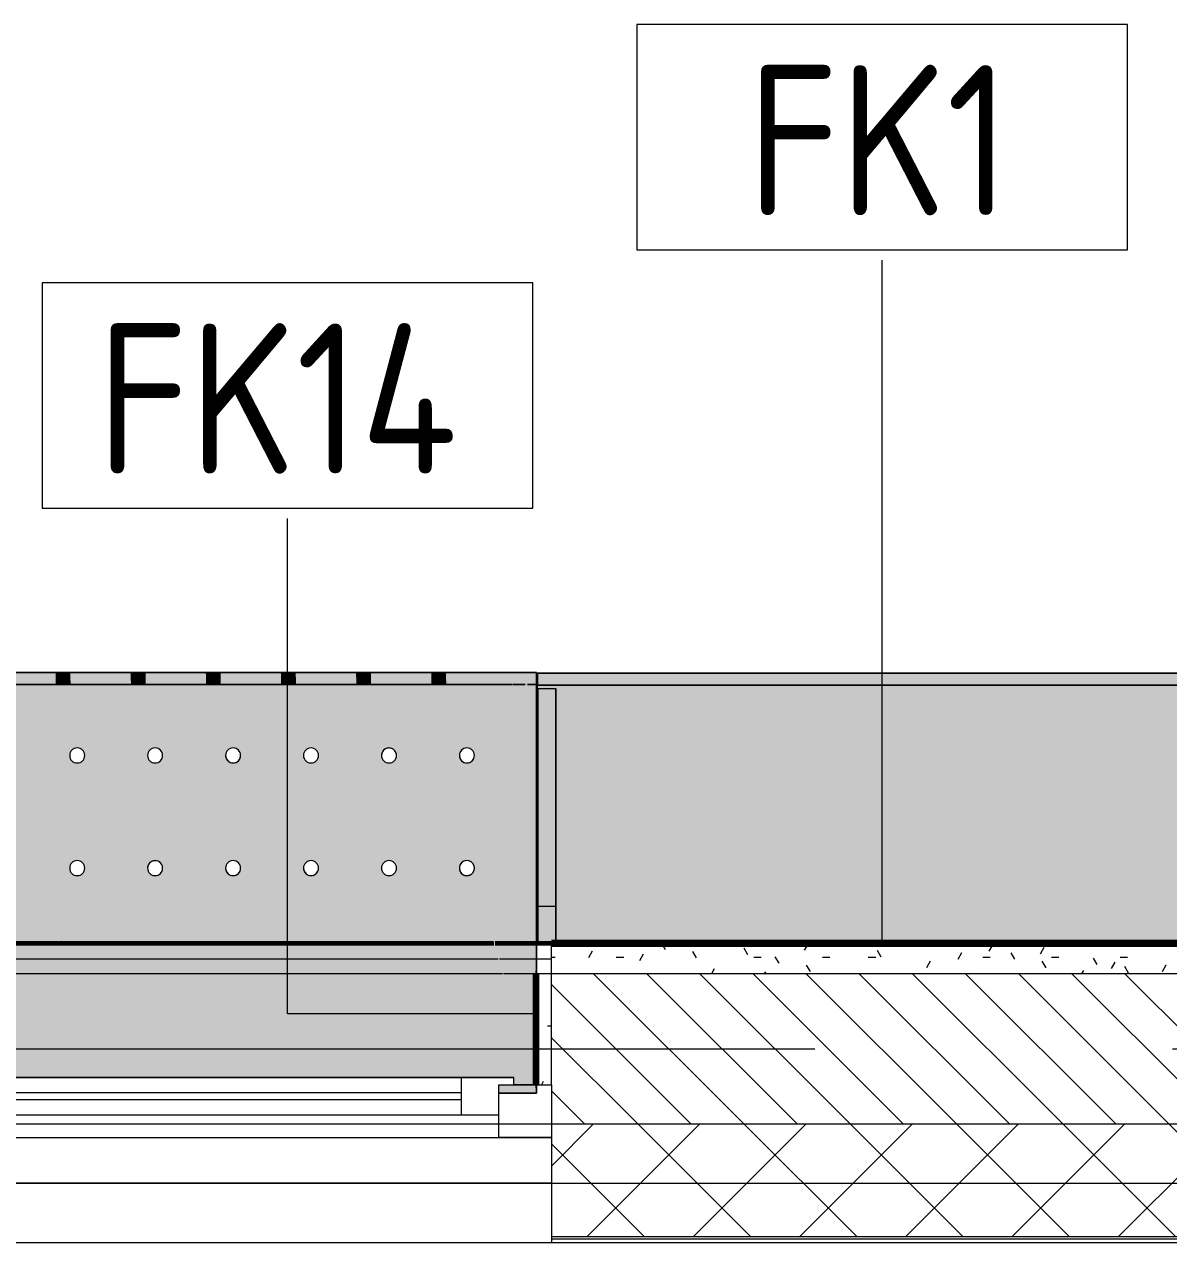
# Model space of a CAD drawing. Header units: millimetres. Extents: x -5426 to 189269, y -8553 to 29000.
# Drawn here: x 18659 to 20181, y -258 to 1364 of the extents above; entities that cross this region are included whole.
import ezdxf

# ---------------------------------------------------------------- set-up
doc = ezdxf.new("R2010")
doc.units = ezdxf.units.MM
doc.linetypes.add('Осевая', pattern=[3175, 635, -476.25, 1587.5, -476.25])
for name, color, linetype, lineweight in [('A-GLAZ', 7, 'Continuous', 9), ('A-GLAZ-1', 7, 'Continuous', 13), ('A-WALL', 7, 'Continuous', 9), ('A-WALL-IDEN', 7, 'Continuous', 9), ('I-WALL', 7, 'Continuous', 9), ('Оси-2', 7, 'Осевая', 9)]:
    doc.layers.add(name, color=color, linetype=linetype, lineweight=lineweight)
for name, color, linetype, lineweight, true_color in [('A-WALL-1', 7, 'Continuous', 9, 0xc0c0c0), ('I-WALL-13', 7, 'Continuous', 53, 0xeaa7bf), ('I-WALL-17', 7, 'Continuous', 80, 0xffd2ff), ('I-WALL-3', 7, 'Continuous', 9, 0xc0c0c0), ('I-WALL-4', 7, 'Continuous', 9, 0xcbc7bf), ('I-WALL-6', 7, 'Continuous', 80, 0xff80c0), ('S-WALL-ANLY', 7, 'Continuous', 13, 0x008040), ('S-WALL-ANLY-1', 7, 'Continuous', 5, 0x008040), ('Знаки-2', 9, 'Continuous', 9, 0x808080), ('Знаки-3', 7, 'Continuous', 9, 0xc1bbaf), ('Знаки-5', 7, 'Continuous', 9, 0xaba79f), ('Знаки-6', 7, 'Continuous', 9, 0xccc5b7), ('Знаки-7', 7, 'Continuous', 9, 0xd5cdbe), ('Знаки-8', 7, 'Continuous', 9, 0xd1cabb), ('Знаки-9', 7, 'Continuous', 9, 0xd4ccbd)]:
    doc.layers.add(name, color=color, linetype=linetype, lineweight=lineweight, true_color=true_color)
doc.layers.add('Знаки-4', color=7, linetype='Continuous', lineweight=9, transparency=0.5)
doc.styles.add('GOST Common_1', font='GOST_Common.ttf', dxfattribs={"width": 0.9, "height": 200})
pattern_1 = [(0, (0, 0), (121.92, 30.48), [10.058, -81.382, 10.058, -81.382, -487.68]), (0, (0, 0), (121.92, 30.48), [-182.88, 10.058, -172.822, 10.058, -81.382, -213.36]), (0, (0, 0), (121.92, 30.48), [-457.2, 10.058, -50.902, 10.058, -142.342]), (120, (45.72, 15.24), (-87.356454, 90.345817), [10.058, -81.382, 10.058, -81.382, -487.68]), (120, (45.72, 15.24), (-87.356454, 90.345817), [-182.88, 10.058, -172.822, 10.058, -81.382, -213.36]), (120, (45.72, 15.24), (-87.356454, 90.345817), [-457.2, 10.058, -50.902, 10.058, -142.342]), (240, (60.96, 76.2), (-34.563546, -120.825817), [10.058, -81.382, 10.058, -81.382, -487.68]), (240, (60.96, 76.2), (-34.563546, -120.825817), [-182.88, 10.058, -172.822, 10.058, -81.382, -213.36]), (240, (60.96, 76.2), (-34.563546, -120.825817), [-457.2, 10.058, -50.902, 10.058, -142.342])]

# ---------------------------------------------------------------- blocks, each defined once
blk = doc.blocks.new('120_Окно_СКБ_2Ст - 120_Окно_СКБ_2Ст 2100х2500 _мал створка СЛЕВА_-V8-План отделки стен 3 этажа в осях 1-12')
at = {"layer": 'A-GLAZ'}
for p, q in [((1050, -57), (-1050, -57)), ((-930, -107), (-270, -107)), ((-100, -107), (930, -107)), ((-1030, -127), (-1027, -127)), ((-1026.4, -127), (-1022.7, -127)), ((-1022.5, -127), (-1018.7, -127)), ((-1018.5, -127), (-1014.8, -127)), ((-1014.7, -127), (-1000, -127)), ((-270, -117), (-930, -117)), ((-200, -127), (-170, -127)), ((930, -117), (-100, -117)), ((1000, -127), (1014.4, -127)), ((1014.5, -127), (1018.2, -127)), ((1018.4, -127), (1022.2, -127)), ((1022.4, -127), (1026.1, -127)), ((1026.7, -127), (1030, -127))]:
    blk.add_line(p, q, dxfattribs=at)
at = {"layer": 'A-GLAZ-1'}
for p, q in [((-1050, -127), (-1050, -57)), ((-1050, -57), (-980, -57)), ((-980, -57), (-980, -127)), ((-220, -127), (-220, -57)), ((-220, -57), (-150, -57)), ((-150, -57), (-150, -127)), ((980, -127), (980, -57)), ((980, -57), (1050, -57)), ((1050, -57), (1050, -127)), ((-220, -87), (-980, -87)), ((-980, -87), (-980, -127)), ((-930, -137), (-930, -87)), ((-270, -137), (-270, -87)), ((-220, -127), (-220, -87)), ((980, -87), (-150, -87)), ((-150, -87), (-150, -127)), ((-100, -137), (-100, -87)), ((930, -137), (930, -87)), ((980, -127), (980, -87)), ((-980, -127), (-1050, -127)), ((-980, -127), (-1000, -127)), ((-1000, -127), (-1000, -137)), ((-150, -127), (-220, -127)), ((-200, -127), (-220, -127)), ((-200, -137), (-200, -127)), ((-150, -127), (-170, -127)), ((-170, -127), (-170, -137)), ((1050, -127), (980, -127)), ((1000, -127), (980, -127)), ((1000, -137), (1000, -127)), ((-1000, -137), (-200, -137)), ((-200, -137), (-1000, -137)), ((-170, -137), (1000, -137)), ((1000, -137), (-170, -137))]:
    blk.add_line(p, q, dxfattribs=at)
blk = doc.blocks.new('Зашивка радиатора_ с перфорацией М5 - Зашивка радиатора_ с перфорацией М5-V44-План отделки стен 3 этажа в осях 1-12')
at = {"layer": 'Знаки-4'}
h = blk.add_hatch(color=256, dxfattribs=at)
h.paths.add_polyline_path([(1700, 380), (1700, 369), (1720, 368), (1720, 359), (550, 359), (550, 369), (570, 369), (570, 380), (500, 380), (500, 369), (520, 369), (520, 359), (-280, 359), (-278.9, 369), (-260, 369), (-260, 380), (-310, 380), (-310, -179.9), (1750, -179), (1750, 380), (1720, 380)])
h.paths.add_polyline_path([(1131.2, 90.4), (1136.2, 89), (1139.9, 85.4), (1141.2, 80.4), (1139.9, 75.4), (1136.2, 71.7), (1131.2, 70.4), (1126.2, 71.7), (1122.6, 75.4), (1121.2, 80.4), (1122.6, 85.4), (1126.2, 89), (1128.7, 90)])
h.paths.add_polyline_path([(1546.2, 90.4), (1551.2, 89), (1554.9, 85.4), (1556.2, 80.4), (1554.9, 75.4), (1551.2, 71.7), (1546.2, 70.4), (1541.2, 71.7), (1537.6, 75.4), (1536.2, 80.4), (1537.6, 85.4), (1541.2, 89), (1543.7, 90)])
h.paths.add_polyline_path([(1442.5, 90.4), (1447.5, 89), (1451.2, 85.4), (1452.5, 80.4), (1451.2, 75.4), (1447.5, 71.7), (1442.5, 70.4), (1437.5, 71.7), (1433.8, 75.4), (1432.5, 80.4), (1433.8, 85.4), (1437.5, 89), (1439.9, 90)])
h.paths.add_polyline_path([(1650, 90.4), (1655, 89), (1658.7, 85.4), (1660, 80.4), (1658.7, 75.4), (1655, 71.7), (1650, 70.4), (1645, 71.7), (1641.3, 75.4), (1640, 80.4), (1641.3, 85.4), (1645, 89), (1647.4, 90)])
h.paths.add_polyline_path([(1338.7, 90.4), (1343.7, 89), (1347.4, 85.4), (1348.7, 80.4), (1347.4, 75.4), (1343.7, 71.7), (1338.7, 70.4), (1333.7, 71.7), (1330.1, 75.4), (1328.7, 80.4), (1330.1, 85.4), (1333.7, 89), (1336.2, 90)])
h.paths.add_polyline_path([(1027.5, 90.4), (1032.5, 89), (1036.2, 85.4), (1037.5, 80.4), (1036.2, 75.4), (1032.5, 71.7), (1027.5, 70.4), (1022.5, 71.7), (1018.8, 75.4), (1017.5, 80.4), (1018.8, 85.4), (1022.5, 89), (1024.9, 90)])
h.paths.add_polyline_path([(1235, 90.4), (1240, 89), (1243.7, 85.4), (1245, 80.4), (1243.7, 75.4), (1239.5, 71.5), (1235, 70.4), (1230, 71.7), (1226.3, 75.4), (1225, 80.4), (1226.3, 85.4), (1230, 89), (1232.4, 90)])
h.paths.add_polyline_path([(820, 90.4), (825, 89), (828.7, 85.4), (830, 80.4), (828.7, 75.4), (825, 71.7), (820, 70.4), (815, 71.7), (811.3, 75.4), (810, 80.4), (811.3, 85.4), (815, 89), (817.4, 90)])
h.paths.add_polyline_path([(923.7, 90.4), (928.7, 89), (932.4, 85.4), (933.7, 80.4), (932.4, 75.4), (928.7, 71.7), (923.7, 70.4), (918.7, 71.7), (915.1, 75.4), (913.7, 80.4), (915.1, 85.4), (918.7, 89), (921.2, 90)])
h.paths.add_polyline_path([(-217.5, 90.4), (-212.5, 89), (-208.8, 85.4), (-207.5, 80.4), (-208.8, 75.4), (-212.5, 71.7), (-217.5, 70.4), (-222.5, 71.7), (-226.2, 75.4), (-227.5, 80.4), (-226.2, 85.4), (-222, 89.2), (-220.1, 90)])
h.paths.add_polyline_path([(197.5, 90.4), (202.5, 89), (206.2, 85.4), (207.5, 80.4), (206.2, 75.4), (202.5, 71.7), (197.5, 70.4), (192.5, 71.7), (188.8, 75.4), (187.5, 80.4), (188.8, 85.4), (192.5, 89), (194.9, 90)])
h.paths.add_polyline_path([(612.5, 90.4), (617.5, 89), (621.2, 85.4), (622.5, 80.4), (621.2, 75.4), (617.5, 71.7), (612.5, 70.4), (607.5, 71.7), (603.8, 75.4), (602.5, 80.4), (603.8, 85.4), (607.5, 89), (609.9, 90)])
h.paths.add_polyline_path([(-113.8, 90.4), (-108.8, 89), (-105.1, 85.4), (-103.8, 80.4), (-105.1, 75.4), (-108.8, 71.7), (-113.8, 70.4), (-118.8, 71.7), (-122.4, 75.4), (-123.8, 80.4), (-122.4, 85.4), (-118.8, 89), (-116.3, 90)])
h.paths.add_polyline_path([(93.7, 90.4), (98.7, 89), (102.4, 85.4), (103.7, 80.4), (102.4, 75.4), (98.7, 71.7), (93.7, 70.4), (88.7, 71.7), (85.1, 75.4), (83.7, 80.4), (85.1, 85.4), (88.7, 89), (91.2, 90)])
h.paths.add_polyline_path([(-10, 90.4), (-5, 89), (-1.3, 85.4), (0, 80.4), (-1.3, 75.4), (-5, 71.7), (-10, 70.4), (-15, 71.7), (-18.7, 75.4), (-20, 80.4), (-18.7, 85.4), (-15, 89), (-12.6, 90)])
h.paths.add_polyline_path([(716.2, 90.4), (721.2, 89), (724.9, 85.4), (726.2, 80.4), (724.9, 75.4), (721.2, 71.7), (716.2, 70.4), (711.2, 71.7), (707.6, 75.4), (706.2, 80.4), (707.6, 85.4), (711.2, 89), (713.7, 90)])
h.paths.add_polyline_path([(405, 90.4), (410, 89), (413.7, 85.4), (415, 80.4), (413.7, 75.4), (410, 71.7), (405, 70.4), (400, 71.7), (396.3, 75.4), (395, 80.4), (396.3, 85.4), (400, 89), (402.4, 90)])
h.paths.add_polyline_path([(301.2, 90.4), (306.2, 89), (309.9, 85.4), (311.2, 80.4), (309.9, 75.4), (306.2, 71.7), (301.2, 70.4), (296.2, 71.7), (292.6, 75.4), (291.2, 80.4), (292.6, 85.4), (296.2, 89), (298.7, 90)])
h.paths.add_polyline_path([(508.8, 90.4), (513.7, 89), (517.4, 85.4), (518.7, 80.4), (517.4, 75.4), (513.7, 71.7), (508.7, 70.4), (503.7, 71.7), (500.1, 75.4), (498.7, 80.4), (500.1, 85.4), (503.7, 89), (506.2, 90)])
h.paths.add_polyline_path([(1650, -59.6), (1655, -61), (1658.7, -64.6), (1660, -69.6), (1658.7, -74.6), (1655, -78.3), (1650, -79.6), (1645, -78.3), (1641.3, -74.6), (1640, -69.6), (1641.3, -64.6), (1645, -61), (1649.4, -59.7)])
h.paths.add_polyline_path([(1027.5, -59.6), (1032.5, -61), (1036.2, -64.6), (1037.5, -69.6), (1036.2, -74.6), (1032.5, -78.3), (1027.5, -79.6), (1022.5, -78.3), (1018.8, -74.6), (1017.5, -69.6), (1018.8, -64.6), (1022.5, -61), (1026.9, -59.7)])
h.paths.add_polyline_path([(1235, -59.6), (1240, -61), (1243.7, -64.6), (1245, -69.6), (1243.7, -74.6), (1239.5, -78.5), (1235, -79.6), (1230, -78.3), (1226.3, -74.6), (1225, -69.6), (1226.3, -64.6), (1230, -61), (1234.4, -59.7)])
h.paths.add_polyline_path([(1442.5, -59.6), (1447.5, -61), (1451.2, -64.6), (1452.5, -69.6), (1451.2, -74.6), (1447.5, -78.3), (1442.5, -79.6), (1437.5, -78.3), (1433.8, -74.6), (1432.5, -69.6), (1433.8, -64.6), (1437.5, -61), (1441.9, -59.7)])
h.paths.add_polyline_path([(1546.2, -59.6), (1551.2, -61), (1554.9, -64.6), (1556.2, -69.6), (1554.9, -74.6), (1551.2, -78.3), (1546.2, -79.6), (1541.2, -78.3), (1537.6, -74.6), (1536.2, -69.6), (1537.6, -64.6), (1541.2, -61), (1545.7, -59.7)])
h.paths.add_polyline_path([(1131.2, -59.6), (1136.2, -61), (1139.9, -64.6), (1141.2, -69.6), (1139.9, -74.6), (1136.2, -78.3), (1131.2, -79.6), (1126.2, -78.3), (1122.6, -74.6), (1121.2, -69.6), (1122.6, -64.6), (1126.2, -61), (1130.7, -59.7)])
h.paths.add_polyline_path([(1338.7, -59.6), (1343.7, -61), (1347.4, -64.6), (1348.7, -69.6), (1347.4, -74.6), (1343.7, -78.3), (1338.7, -79.6), (1333.7, -78.3), (1330.1, -74.6), (1328.7, -69.6), (1330.1, -64.6), (1333.7, -61), (1338.2, -59.7)])
h.paths.add_polyline_path([(923.7, -59.6), (928.7, -61), (932.4, -64.6), (933.7, -69.6), (932.4, -74.6), (928.7, -78.3), (923.7, -79.6), (918.7, -78.3), (915.1, -74.6), (913.7, -69.6), (915.1, -64.6), (918.7, -61), (923.2, -59.7)])
h.paths.add_polyline_path([(820, -59.6), (825, -61), (828.7, -64.6), (830, -69.6), (828.7, -74.6), (825, -78.3), (820, -79.6), (815, -78.3), (811.3, -74.6), (810, -69.6), (811.3, -64.6), (815, -61), (819.4, -59.7)])
h.paths.add_polyline_path([(716.2, -59.6), (721.2, -61), (724.9, -64.6), (726.2, -69.6), (724.9, -74.6), (721.2, -78.3), (716.2, -79.6), (711.2, -78.3), (707.6, -74.6), (706.2, -69.6), (707.6, -64.6), (711.2, -61), (715.7, -59.7)])
h.paths.add_polyline_path([(405, -59.6), (410, -61), (413.7, -64.6), (415, -69.6), (413.7, -74.6), (410, -78.3), (405, -79.6), (400, -78.3), (396.3, -74.6), (395, -69.6), (396.3, -64.6), (400, -61), (404.4, -59.7)])
h.paths.add_polyline_path([(197.5, -59.6), (202.5, -61), (206.2, -64.6), (207.5, -69.6), (206.2, -74.6), (202.5, -78.3), (197.5, -79.6), (192.5, -78.3), (188.8, -74.6), (187.5, -69.6), (188.8, -64.6), (192.5, -61), (196.9, -59.7)])
h.paths.add_polyline_path([(301.2, -59.6), (306.2, -61), (309.9, -64.6), (311.2, -69.6), (309.9, -74.6), (306.2, -78.3), (301.2, -79.6), (296.2, -78.3), (292.6, -74.6), (291.2, -69.6), (292.6, -64.6), (296.2, -61), (300.7, -59.7)])
h.paths.add_polyline_path([(-10, -59.6), (-5, -61), (-1.3, -64.6), (0, -69.6), (-1.3, -74.6), (-5, -78.3), (-10, -79.6), (-15, -78.3), (-18.7, -74.6), (-20, -69.6), (-18.7, -64.6), (-15, -61), (-10.6, -59.7)])
h.paths.add_polyline_path([(612.5, -59.6), (617.5, -61), (621.2, -64.6), (622.5, -69.6), (621.2, -74.6), (617.5, -78.3), (612.5, -79.6), (607.5, -78.3), (603.8, -74.6), (602.5, -69.6), (603.8, -64.6), (607.5, -61), (611.9, -59.7)])
h.paths.add_polyline_path([(-217.5, -59.6), (-212.5, -61), (-208.8, -64.6), (-207.5, -69.6), (-208.8, -74.6), (-212.5, -78.3), (-217.5, -79.6), (-222.5, -78.3), (-226.2, -74.6), (-227.5, -69.6), (-226.2, -64.6), (-222, -60.8), (-218.1, -59.7)])
h.paths.add_polyline_path([(-113.8, -59.6), (-108.8, -61), (-105.1, -64.6), (-103.8, -69.6), (-105.1, -74.6), (-108.8, -78.3), (-113.8, -79.6), (-118.8, -78.3), (-122.4, -74.6), (-123.8, -69.6), (-122.4, -64.6), (-118.8, -61), (-114.3, -59.7)])
h.paths.add_polyline_path([(508.7, -59.6), (513.7, -61), (517.4, -64.6), (518.7, -69.6), (517.4, -74.6), (513.7, -78.3), (508.7, -79.6), (503.7, -78.3), (500.1, -74.6), (498.7, -69.6), (500.1, -64.6), (503.7, -61), (508.2, -59.7)])
h.paths.add_polyline_path([(93.7, -59.6), (98.7, -61), (102.4, -64.6), (103.7, -69.6), (102.4, -74.6), (98.7, -78.3), (93.7, -79.6), (88.7, -78.3), (85.1, -74.6), (83.7, -69.6), (85.1, -64.6), (88.7, -61), (93.2, -59.7)])
for points in [[(1735.6, -163.9), (-310, -163.9), (-310, -179.9), (1750, -179), (1750, -163.9), (1736.1, -163.9)], [(-199.3, -163.9), (-200, -164.5), (-199.3, -179.9), (-160, -179.2), (-160.7, -163.9), (-197.3, -163.9)], [(-185, -163.9), (-200, -164.5), (-199.3, -179.9), (-160, -179.2), (-160.7, -163.9), (-182.6, -163.9)], [(-180, -163.9), (-190, -163.9), (-189.7, -179.9), (-170, -179.2), (-170.3, -163.9), (-179.4, -163.9)], [(-180, -163.9), (-190, -163.9), (-189.7, -179.9), (-170, -179.2), (-170.3, -163.9), (-179.4, -163.9)], [(-80, -163.9), (-100, -163.9), (-99.3, -179.9), (-60, -179.2), (-60.7, -163.9), (-74.8, -163.9)], [(-85, -163.9), (-100, -163.9), (-99.3, -179.9), (-60, -179.2), (-60.7, -163.9), (-82.6, -163.9)], [(-80, -163.9), (-90, -163.9), (-89.7, -179.9), (-70, -179.2), (-70.3, -163.9), (-77.4, -163.9)], [(-80, -163.9), (-90, -163.9), (-89.7, -179.9), (-70, -179.2), (-70.3, -163.9), (-77.4, -163.9)], [(20, -163.9), (0, -163.9), (0.7, -179.9), (40, -179.2), (39.3, -163.9), (25.2, -163.9)], [(15, -163.9), (0, -163.9), (0.7, -179.9), (40, -179.2), (39.3, -163.9), (17.4, -163.9)], [(20, -163.9), (10, -163.9), (10.3, -179.9), (30, -179.2), (29.7, -163.9), (22.6, -163.9)], [(20, -163.9), (10, -163.9), (10.3, -179.9), (30, -179.2), (29.7, -163.9), (22.6, -163.9)], [(125, -163.9), (100, -163.9), (100.7, -179.9), (140, -179.2), (139.3, -163.9), (125.2, -163.9)], [(125, -163.9), (100, -163.9), (100.7, -179.9), (140, -179.2), (139.3, -163.9), (125.2, -163.9)], [(120, -163.9), (110, -163.9), (110.3, -179.9), (130, -179.2), (129.7, -163.9), (122.6, -163.9)], [(120, -163.9), (110, -163.9), (110.3, -179.9), (130, -179.2), (129.7, -163.9), (122.6, -163.9)], [(237.3, -163.9), (200, -163.9), (200.7, -179.9), (240, -179.2), (239.3, -163.9)], [(237.3, -163.9), (200, -163.9), (200.7, -179.9), (240, -179.2), (239.3, -163.9)], [(220, -163.9), (210, -163.9), (210.3, -179.9), (230, -179.2), (229.7, -163.9), (222.6, -163.9)], [(220, -163.9), (210, -163.9), (210.3, -179.9), (230, -179.2), (229.7, -163.9), (222.6, -163.9)], [(330, -163.9), (300, -163.9), (300.7, -179.9), (340, -179.2), (339.3, -163.9), (334.1, -163.9)], [(329.7, -163.9), (300, -163.9), (300.7, -179.9), (340, -179.2), (339.3, -163.9), (330, -163.9)], [(327.1, -163.9), (310, -163.9), (310.3, -179.9), (330, -179.2), (329.7, -163.9), (328.7, -163.9)], [(327.1, -163.9), (310, -163.9), (310.3, -179.9), (330, -179.2), (329.7, -163.9), (328.7, -163.9)]]:
    blk.add_hatch(color=256, dxfattribs=at).paths.add_polyline_path(points)
at = {"layer": 'Знаки-2'}
for p, q in [((-260, 380), (-310, 380)), ((-310, 380), (-310, 369)), ((-310, 221), (-310, -179.9)), ((-310, -179.9), (1750, -179.9))]:
    blk.add_line(p, q, dxfattribs=at)
for centre, start, end in [((-217.5, 80.4), 0, 180), ((-113.8, 80.4), 0, 180), ((-10, 80.4), 0, 180), ((93.7, 80.4), 0, 180), ((197.5, 80.4), 0, 180), ((301.2, 80.4), 0, 180), ((-217.5, 80.4), 180, 0), ((-113.8, 80.4), 180, 0), ((-10, 80.4), 180, 360), ((93.7, 80.4), 180, 0), ((197.5, 80.4), 180, 0), ((301.2, 80.4), 180, 0), ((-217.5, -69.6), 0, 180), ((-113.8, -69.6), 0, 180), ((-10, -69.6), 0, 180), ((93.7, -69.6), 0, 180), ((197.5, -69.6), 0, 180), ((301.2, -69.6), 0, 180), ((-217.5, -69.6), 180, 0), ((-113.8, -69.6), 180, 0), ((-10, -69.6), 180, 0), ((93.7, -69.6), 180, 0), ((197.5, -69.6), 180, 0), ((301.2, -69.6), 180, 0)]:
    blk.add_arc(centre, 10, start, end, dxfattribs=at)
at = {"layer": 'Знаки-3'}
for p, q in [((-310, 221), (-310, 369)), ((-304.9, -163.9), (-310, -163.9)), ((-310, -163.9), (-310, -179.9)), ((-298.3, -163.9), (-304.9, -163.9)), ((-279.2, -163.9), (-294.9, -163.9)), ((-262.7, -163.9), (-278.4, -163.9)), ((-200, -163.9), (-262.1, -163.9)), ((-200, -163.9), (-194.1, -163.9)), ((-194.1, -163.9), (-200, -163.9)), ((-194.1, -163.9), (-190, -163.9)), ((-190, -163.9), (-194.1, -163.9)), ((-190, -163.9), (-188.7, -163.9)), ((-180, -163.9), (-190, -163.9)), ((-188.7, -163.9), (-180, -163.9)), ((-179.4, -163.9), (-177.4, -163.9)), ((-170, -163.9), (-179.4, -163.9)), ((-177.4, -163.9), (-170, -163.9)), ((-170, -163.9), (-162.8, -163.9)), ((-162.8, -163.9), (-170, -163.9)), ((-162.7, -163.9), (-160, -163.9)), ((-160, -163.9), (-162.7, -163.9)), ((-100, -163.9), (-160, -163.9)), ((-100, -163.9), (-80, -163.9)), ((-99.3, -163.9), (-100, -163.9)), ((-70, -163.9), (-99.3, -163.9)), ((-80, -163.9), (-60.7, -163.9)), ((-60, -163.9), (-70, -163.9)), ((-60.7, -163.9), (-60, -163.9)), ((0, -163.9), (-60, -163.9)), ((0, -163.9), (5.9, -163.9)), ((40, -163.9), (0, -163.9)), ((5.9, -163.9), (25.2, -163.9)), ((25.2, -163.9), (40, -163.9)), ((100, -163.9), (40, -163.9)), ((100, -163.9), (110, -163.9)), ((110, -163.9), (100, -163.9)), ((110, -163.9), (130, -163.9)), ((130, -163.9), (110, -163.9)), ((130, -163.9), (140, -163.9)), ((140, -163.9), (130, -163.9)), ((200, -163.9), (140, -163.9)), ((200, -163.9), (240, -163.9)), ((240, -163.9), (200, -163.9)), ((300, -163.9), (240, -163.9)), ((300, -163.9), (340, -163.9)), ((340, -163.9), (300, -163.9)), ((400, -163.9), (340, -163.9)), ((-310, -179.9), (-200, -179.9)), ((-200, -179.9), (-190, -179.9)), ((-190, -179.9), (-200, -179.9)), ((-190, -179.9), (-170, -179.9)), ((-175, -179.9), (-190, -179.9)), ((-170, -179.9), (-175, -179.9)), ((-170, -179.9), (-160, -179.9)), ((-160, -179.9), (-170, -179.9)), ((-160, -179.9), (-100, -179.9)), ((-100, -179.9), (-60, -179.9)), ((-60, -179.9), (-100, -179.9)), ((-60, -179.9), (0, -179.9)), ((0, -179.9), (40, -179.9)), ((40, -179.9), (0, -179.9)), ((40, -179.9), (100, -179.9)), ((100, -179.9), (110, -179.9)), ((110, -179.9), (100, -179.9)), ((110, -179.9), (115, -179.9)), ((130, -179.9), (110, -179.9)), ((115, -179.9), (125, -179.9)), ((125, -179.9), (130, -179.9)), ((130, -179.9), (140, -179.9)), ((140, -179.9), (130, -179.9)), ((140, -179.9), (200, -179.9)), ((200, -179.9), (240, -179.9)), ((240, -179.9), (200, -179.9)), ((240, -179.9), (300, -179.9)), ((300, -179.9), (340, -179.9)), ((340, -179.9), (300, -179.9)), ((340, -179.9), (400, -179.9))]:
    blk.add_line(p, q, dxfattribs=at)
at = {"layer": 'Знаки-5'}
for p, q in [((-310, 369), (-310, 380)), ((-310, 380), (-260, 380)), ((-310, -179.9), (-310, 221)), ((-310, -163.9), (-304.9, -163.9)), ((-310, -163.9), (-310, -179.9)), ((-304.9, -163.9), (-298.3, -163.9)), ((-294.9, -163.9), (-279.2, -163.9)), ((-278.4, -163.9), (-262.7, -163.9)), ((-262.1, -163.9), (1700.9, -163.9)), ((1750, -179.9), (-310, -179.9)), ((1750, -179.9), (-310, -179.9))]:
    blk.add_line(p, q, dxfattribs=at)
for centre, start, end in [((-217.5, 80.4), 75, 180), ((-217.5, 80.4), 0, 75), ((-113.8, 80.4), 0, 180), ((-10, 80.4), 135, 180), ((-10, 80.4), 0, 135), ((93.7, 80.4), 135, 180), ((93.7, 80.4), 0, 135), ((197.5, 80.4), 0, 180), ((301.2, 80.4), 0, 180), ((-217.5, 80.4), 180, 255), ((-217.5, 80.4), 255, 315), ((-217.5, 80.4), 315, 360), ((-113.8, 80.4), 180, 0), ((-10, 80.4), 180, 360), ((93.7, 80.4), 180, 360), ((197.5, 80.4), 180, 195), ((197.5, 80.4), 195, 330), ((197.5, 80.4), 330, 0), ((301.2, 80.4), 180, 360), ((-217.5, -69.6), 135, 180), ((-217.5, -69.6), 0, 135), ((-113.8, -69.6), 0, 180), ((-10, -69.6), 0, 180), ((93.7, -69.6), 15, 180), ((197.5, -69.6), 0, 180), ((301.2, -69.6), 0, 180), ((-217.5, -69.6), 180, 360), ((-113.8, -69.6), 180, 195), ((-113.8, -69.6), 195, 225), ((-113.8, -69.6), 225, 255), ((-113.8, -69.6), 255, 285), ((-113.8, -69.6), 285, 300), ((-113.8, -69.6), 300, 360), ((-10, -69.6), 180, 360), ((93.7, -69.6), 180, 360), ((93.7, -69.6), 0, 15), ((197.5, -69.6), 180, 360), ((301.2, -69.6), 180, 360)]:
    blk.add_arc(centre, 10, start, end, dxfattribs=at)
at = {"layer": 'Знаки-6'}
for p, q in [((-200, -163.9), (-190, -163.9)), ((-190, -163.9), (-200, -163.9)), ((-188.7, -163.9), (-185.2, -163.9)), ((-185.2, -163.9), (-188.7, -163.9)), ((-185, -163.9), (-180, -163.9)), ((-180, -163.9), (-185, -163.9)), ((-179.4, -163.9), (-175, -163.9)), ((-175, -163.9), (-179.4, -163.9)), ((-174.8, -163.9), (-171.3, -163.9)), ((-171.3, -163.9), (-174.8, -163.9)), ((-170, -163.9), (-162.8, -163.9)), ((-162.8, -163.9), (-170, -163.9)), ((-162.7, -163.9), (-160, -163.9)), ((-160, -163.9), (-162.7, -163.9)), ((-100, -163.9), (-90, -163.9)), ((-90, -163.9), (-100, -163.9)), ((-90, -163.9), (-85.2, -163.9)), ((-85.2, -163.9), (-90, -163.9)), ((-85, -163.9), (-75, -163.9)), ((-75, -163.9), (-85, -163.9)), ((-74.8, -163.9), (-70, -163.9)), ((-70, -163.9), (-74.8, -163.9)), ((-70, -163.9), (-60, -163.9)), ((-60, -163.9), (-70, -163.9)), ((0, -163.9), (10, -163.9)), ((10, -163.9), (0, -163.9)), ((10, -163.9), (14.8, -163.9)), ((14.8, -163.9), (10, -163.9)), ((15, -163.9), (25, -163.9)), ((25, -163.9), (15, -163.9)), ((25.2, -163.9), (30, -163.9)), ((30, -163.9), (25.2, -163.9)), ((30, -163.9), (40, -163.9)), ((40, -163.9), (30, -163.9)), ((100, -163.9), (110, -163.9)), ((110, -163.9), (100, -163.9)), ((111.3, -163.9), (114.8, -163.9)), ((114.8, -163.9), (111.3, -163.9)), ((115, -163.9), (125, -163.9)), ((125, -163.9), (115, -163.9)), ((125.2, -163.9), (128.7, -163.9)), ((128.7, -163.9), (125.2, -163.9)), ((130, -163.9), (140, -163.9)), ((140, -163.9), (130, -163.9)), ((200, -163.9), (210, -163.9)), ((210, -163.9), (200, -163.9)), ((210, -163.9), (214.8, -163.9)), ((214.8, -163.9), (210, -163.9)), ((215, -163.9), (225, -163.9)), ((225, -163.9), (215, -163.9)), ((225.2, -163.9), (230, -163.9)), ((230, -163.9), (225.2, -163.9)), ((230, -163.9), (240, -163.9)), ((240, -163.9), (230, -163.9)), ((300, -163.9), (310, -163.9)), ((310, -163.9), (300, -163.9)), ((310, -163.9), (314.8, -163.9)), ((314.8, -163.9), (310, -163.9)), ((315, -163.9), (330, -163.9)), ((330, -163.9), (315, -163.9)), ((330, -163.9), (340, -163.9)), ((340, -163.9), (330, -163.9)), ((-200, -179.9), (-190, -179.9)), ((-190, -179.9), (-200, -179.9)), ((-188.7, -179.9), (-185.2, -179.9)), ((-185.2, -179.9), (-188.7, -179.9)), ((-185, -179.9), (-175, -179.9)), ((-175, -179.9), (-185, -179.9)), ((-174.8, -179.9), (-171.3, -179.9)), ((-171.3, -179.9), (-174.8, -179.9)), ((-170, -179.9), (-160, -179.9)), ((-160, -179.9), (-170, -179.9)), ((-100, -179.9), (-90, -179.9)), ((-90, -179.9), (-100, -179.9)), ((-90, -179.9), (-85.2, -179.9)), ((-85.2, -179.9), (-90, -179.9)), ((-85, -179.9), (-75, -179.9)), ((-75, -179.9), (-85, -179.9)), ((-74.8, -179.9), (-70, -179.9)), ((-70, -179.9), (-74.8, -179.9)), ((-70, -179.9), (-60, -179.9)), ((-60, -179.9), (-70, -179.9)), ((0, -179.9), (10, -179.9)), ((10, -179.9), (0, -179.9)), ((10, -179.9), (14.8, -179.9)), ((14.8, -179.9), (10, -179.9)), ((15, -179.9), (25, -179.9)), ((25, -179.9), (15, -179.9)), ((25.2, -179.9), (30, -179.9)), ((30, -179.9), (25.2, -179.9)), ((30, -179.9), (40, -179.9)), ((40, -179.9), (30, -179.9)), ((100, -179.9), (110, -179.9)), ((110, -179.9), (100, -179.9)), ((111.3, -179.9), (114.8, -179.9)), ((114.8, -179.9), (111.3, -179.9)), ((115, -179.9), (125, -179.9)), ((125, -179.9), (115, -179.9)), ((125.2, -179.9), (128.7, -179.9)), ((128.7, -179.9), (125.2, -179.9)), ((130, -179.9), (140, -179.9)), ((140, -179.9), (130, -179.9)), ((200, -179.9), (210, -179.9)), ((210, -179.9), (200, -179.9)), ((210, -179.9), (214.8, -179.9)), ((214.8, -179.9), (210, -179.9)), ((215, -179.9), (225, -179.9)), ((225, -179.9), (215, -179.9)), ((225.2, -179.9), (230, -179.9)), ((230, -179.9), (225.2, -179.9)), ((230, -179.9), (240, -179.9)), ((240, -179.9), (230, -179.9)), ((300, -179.9), (310, -179.9)), ((310, -179.9), (300, -179.9)), ((310, -179.9), (314.8, -179.9)), ((314.8, -179.9), (310, -179.9)), ((315, -179.9), (330, -179.9)), ((330, -179.9), (315, -179.9)), ((330, -179.9), (340, -179.9)), ((340, -179.9), (330, -179.9))]:
    blk.add_line(p, q, dxfattribs=at)
at = {"layer": 'Знаки-7'}
for p, q in [((-185.2, -163.9), (-188.7, -163.9)), ((-180, -163.9), (-185, -163.9)), ((-175, -163.9), (-179.4, -163.9)), ((-171.3, -163.9), (-174.8, -163.9)), ((-85.2, -163.9), (-88.7, -163.9)), ((-75, -163.9), (-85, -163.9)), ((-71.3, -163.9), (-74.8, -163.9)), ((14.8, -163.9), (11.3, -163.9)), ((25, -163.9), (15, -163.9)), ((28.7, -163.9), (25.2, -163.9)), ((114.8, -163.9), (111.3, -163.9)), ((125, -163.9), (115, -163.9)), ((128.7, -163.9), (125.2, -163.9)), ((214.8, -163.9), (211.3, -163.9)), ((225, -163.9), (215, -163.9)), ((228.7, -163.9), (225.2, -163.9)), ((314.8, -163.9), (311.3, -163.9)), ((325, -163.9), (315, -163.9)), ((328.7, -163.9), (327.1, -163.9)), ((-188.7, -179.9), (-185.2, -179.9)), ((-185, -179.9), (-175, -179.9)), ((-174.8, -179.9), (-171.3, -179.9)), ((-88.7, -179.9), (-85.2, -179.9)), ((-85, -179.9), (-75, -179.9)), ((-74.8, -179.9), (-71.3, -179.9)), ((11.3, -179.9), (14.8, -179.9)), ((15, -179.9), (25, -179.9)), ((25.2, -179.9), (28.7, -179.9)), ((111.3, -179.9), (114.8, -179.9)), ((115, -179.9), (125, -179.9)), ((125.2, -179.9), (128.7, -179.9)), ((211.3, -179.9), (214.8, -179.9)), ((215, -179.9), (225, -179.9)), ((225.2, -179.9), (228.7, -179.9)), ((311.3, -179.9), (314.8, -179.9)), ((315, -179.9), (325, -179.9)), ((327.1, -179.9), (328.7, -179.9))]:
    blk.add_line(p, q, dxfattribs=at)
at = {"layer": 'Знаки-8'}
for p, q in [((-190, -163.9), (-199.3, -163.9)), ((-190, -163.9), (-189.7, -163.9)), ((-188.7, -163.9), (-190, -163.9)), ((-189.7, -163.9), (-185.2, -163.9)), ((-185.2, -163.9), (-188.7, -163.9)), ((-185, -163.9), (-180, -163.9)), ((-182.6, -163.9), (-185, -163.9)), ((-180, -163.9), (-182.6, -163.9)), ((-179.4, -163.9), (-175, -163.9)), ((-177.4, -163.9), (-179.4, -163.9)), ((-175, -163.9), (-177.4, -163.9)), ((-174.8, -163.9), (-172.9, -163.9)), ((-170.3, -163.9), (-174.8, -163.9)), ((-172.9, -163.9), (-170, -163.9)), ((-170, -163.9), (-170.3, -163.9)), ((-162.8, -163.9), (-170, -163.9)), ((-160.7, -163.9), (-162.7, -163.9)), ((-90, -163.9), (-99.3, -163.9)), ((-90, -163.9), (-88.7, -163.9)), ((-89.7, -163.9), (-90, -163.9)), ((-85.2, -163.9), (-89.7, -163.9)), ((-88.7, -163.9), (-87.1, -163.9)), ((-87.1, -163.9), (-85.2, -163.9)), ((-85, -163.9), (-80, -163.9)), ((-80, -163.9), (-85, -163.9)), ((-80, -163.9), (-77.4, -163.9)), ((-77.4, -163.9), (-80, -163.9)), ((-77.4, -163.9), (-75, -163.9)), ((-75, -163.9), (-77.4, -163.9)), ((-74.8, -163.9), (-72.9, -163.9)), ((-72.9, -163.9), (-74.8, -163.9)), ((-72.9, -163.9), (-71.3, -163.9)), ((-71.3, -163.9), (-72.9, -163.9)), ((-71.3, -163.9), (-70.3, -163.9)), ((-70, -163.9), (-71.3, -163.9)), ((-70.3, -163.9), (-70, -163.9)), ((-60.7, -163.9), (-70, -163.9)), ((10, -163.9), (0.7, -163.9)), ((11.3, -163.9), (14.8, -163.9)), ((14.8, -163.9), (11.3, -163.9)), ((15, -163.9), (25, -163.9)), ((20, -163.9), (15, -163.9)), ((25, -163.9), (20, -163.9)), ((25.2, -163.9), (28.7, -163.9)), ((28.7, -163.9), (25.2, -163.9)), ((39.3, -163.9), (30, -163.9)), ((110, -163.9), (100.7, -163.9)), ((110, -163.9), (114.8, -163.9)), ((114.8, -163.9), (110, -163.9)), ((115, -163.9), (117.4, -163.9)), ((120, -163.9), (115, -163.9)), ((117.4, -163.9), (125, -163.9)), ((125, -163.9), (120, -163.9)), ((125.2, -163.9), (128.7, -163.9)), ((127.1, -163.9), (125.2, -163.9)), ((130, -163.9), (127.1, -163.9)), ((128.7, -163.9), (130, -163.9)), ((139.3, -163.9), (130, -163.9)), ((210, -163.9), (200.7, -163.9)), ((210, -163.9), (214.8, -163.9)), ((214.8, -163.9), (210, -163.9)), ((215, -163.9), (225, -163.9)), ((220, -163.9), (215, -163.9)), ((225, -163.9), (220, -163.9)), ((225.2, -163.9), (230, -163.9)), ((227.1, -163.9), (225.2, -163.9)), ((230, -163.9), (227.1, -163.9)), ((234.1, -163.9), (230, -163.9)), ((239.3, -163.9), (234.7, -163.9)), ((310, -163.9), (300.7, -163.9)), ((311.3, -163.9), (314.8, -163.9)), ((314.8, -163.9), (311.3, -163.9)), ((315, -163.9), (325, -163.9)), ((325, -163.9), (315, -163.9)), ((325.2, -163.9), (326.1, -163.9)), ((326.1, -163.9), (325.2, -163.9)), ((327.1, -163.9), (328.7, -163.9)), ((328.7, -163.9), (327.1, -163.9)), ((339.3, -163.9), (330, -163.9)), ((-199.3, -179.9), (-190, -179.9)), ((-190, -179.9), (-185.2, -179.9)), ((-185.2, -179.9), (-190, -179.9)), ((-185, -179.9), (-175, -179.9)), ((-175, -179.9), (-185, -179.9)), ((-174.8, -179.9), (-170, -179.9)), ((-170, -179.9), (-174.8, -179.9)), ((-170, -179.9), (-160.7, -179.9)), ((-99.3, -179.9), (-90, -179.9)), ((-90, -179.9), (-85.2, -179.9)), ((-85.2, -179.9), (-90, -179.9)), ((-85, -179.9), (-75, -179.9)), ((-75, -179.9), (-85, -179.9)), ((-74.8, -179.9), (-70, -179.9)), ((-70, -179.9), (-74.8, -179.9)), ((-70, -179.9), (-60.7, -179.9)), ((0.7, -179.9), (10, -179.9)), ((11.3, -179.9), (14.8, -179.9)), ((14.8, -179.9), (11.3, -179.9)), ((15, -179.9), (20, -179.9)), ((25, -179.9), (15, -179.9)), ((20, -179.9), (25, -179.9)), ((25.2, -179.9), (28.7, -179.9)), ((28.7, -179.9), (25.2, -179.9)), ((30, -179.9), (39.3, -179.9)), ((100.7, -179.9), (110, -179.9)), ((110, -179.9), (111.3, -179.9)), ((114.8, -179.9), (110, -179.9)), ((111.3, -179.9), (114.8, -179.9)), ((115, -179.9), (122.6, -179.9)), ((125, -179.9), (115, -179.9)), ((122.6, -179.9), (125, -179.9)), ((125.2, -179.9), (127.1, -179.9)), ((127.1, -179.9), (125.2, -179.9)), ((127.1, -179.9), (130, -179.9)), ((130, -179.9), (127.1, -179.9)), ((130, -179.9), (139.3, -179.9)), ((200.7, -179.9), (210, -179.9)), ((210, -179.9), (210.3, -179.9)), ((211.3, -179.9), (210, -179.9)), ((210.3, -179.9), (214.8, -179.9)), ((214.8, -179.9), (211.3, -179.9)), ((215, -179.9), (225, -179.9)), ((225, -179.9), (215, -179.9)), ((225.2, -179.9), (230, -179.9)), ((230, -179.9), (225.2, -179.9)), ((230, -179.9), (239.3, -179.9)), ((300.7, -179.9), (310, -179.9)), ((311.3, -179.9), (314.8, -179.9)), ((314.8, -179.9), (311.3, -179.9)), ((315, -179.9), (325, -179.9)), ((325, -179.9), (315, -179.9)), ((325.2, -179.9), (326.1, -179.9)), ((326.1, -179.9), (325.2, -179.9)), ((327.1, -179.9), (328.7, -179.9)), ((328.7, -179.9), (327.1, -179.9)), ((330, -179.9), (339.3, -179.9))]:
    blk.add_line(p, q, dxfattribs=at)
at = {"layer": 'Знаки-9'}
for p, q in [((-188.7, -163.9), (-185.2, -163.9)), ((-185.2, -163.9), (-188.7, -163.9)), ((-185, -163.9), (-180, -163.9)), ((-180, -163.9), (-185, -163.9)), ((-179.4, -163.9), (-175, -163.9)), ((-175, -163.9), (-179.4, -163.9)), ((-174.8, -163.9), (-171.3, -163.9)), ((-171.3, -163.9), (-174.8, -163.9)), ((-88.7, -163.9), (-85.2, -163.9)), ((-85.2, -163.9), (-88.7, -163.9)), ((-85, -163.9), (-75, -163.9)), ((-75, -163.9), (-85, -163.9)), ((-74.8, -163.9), (-71.3, -163.9)), ((-71.3, -163.9), (-74.8, -163.9)), ((10, -163.9), (14.8, -163.9)), ((11.3, -163.9), (10, -163.9)), ((14.8, -163.9), (11.3, -163.9)), ((15, -163.9), (25, -163.9)), ((25, -163.9), (15, -163.9)), ((25.2, -163.9), (30, -163.9)), ((30, -163.9), (25.2, -163.9)), ((111.3, -163.9), (114.8, -163.9)), ((114.8, -163.9), (111.3, -163.9)), ((115, -163.9), (125, -163.9)), ((125, -163.9), (115, -163.9)), ((125.2, -163.9), (128.7, -163.9)), ((128.7, -163.9), (125.2, -163.9)), ((211.3, -163.9), (214.8, -163.9)), ((214.8, -163.9), (211.3, -163.9)), ((215, -163.9), (225, -163.9)), ((220, -163.9), (215, -163.9)), ((225, -163.9), (220, -163.9)), ((225.2, -163.9), (228.7, -163.9)), ((228.7, -163.9), (225.2, -163.9)), ((310, -163.9), (314.8, -163.9)), ((310.3, -163.9), (310, -163.9)), ((314.8, -163.9), (310.3, -163.9)), ((315, -163.9), (330, -163.9)), ((330, -163.9), (315, -163.9)), ((-188.7, -179.9), (-185.2, -179.9)), ((-185.2, -179.9), (-188.7, -179.9)), ((-185, -179.9), (-175, -179.9)), ((-175, -179.9), (-185, -179.9)), ((-174.8, -179.9), (-171.3, -179.9)), ((-171.3, -179.9), (-174.8, -179.9)), ((-88.7, -179.9), (-85.2, -179.9)), ((-85.2, -179.9), (-88.7, -179.9)), ((-85, -179.9), (-75, -179.9)), ((-75, -179.9), (-85, -179.9)), ((-74.8, -179.9), (-71.3, -179.9)), ((-71.3, -179.9), (-74.8, -179.9)), ((10, -179.9), (14.8, -179.9)), ((10.3, -179.9), (10, -179.9)), ((14.8, -179.9), (10.3, -179.9)), ((15, -179.9), (25, -179.9)), ((25, -179.9), (15, -179.9)), ((25.2, -179.9), (29.7, -179.9)), ((27.1, -179.9), (25.2, -179.9)), ((30, -179.9), (27.1, -179.9)), ((29.7, -179.9), (30, -179.9)), ((111.3, -179.9), (114.8, -179.9)), ((114.8, -179.9), (111.3, -179.9)), ((115, -179.9), (125, -179.9)), ((125, -179.9), (115, -179.9)), ((125.2, -179.9), (128.7, -179.9)), ((128.7, -179.9), (125.2, -179.9)), ((211.3, -179.9), (214.8, -179.9)), ((214.8, -179.9), (211.3, -179.9)), ((215, -179.9), (225, -179.9)), ((225, -179.9), (215, -179.9)), ((225.2, -179.9), (228.7, -179.9)), ((228.7, -179.9), (225.2, -179.9)), ((310, -179.9), (314.8, -179.9)), ((312.9, -179.9), (310, -179.9)), ((314.8, -179.9), (312.9, -179.9)), ((315, -179.9), (329.7, -179.9)), ((330, -179.9), (315, -179.9)), ((329.7, -179.9), (330, -179.9))]:
    blk.add_line(p, q, dxfattribs=at)
blk = doc.blocks.new('Зашивка без перфорации М3 - М3_20-31152462-План отделки стен 3 этажа в осях 1-12')
at = {"layer": 'Знаки-4'}
for points in [[(683.9, 180), (-430, 180), (-430, -179.9), (960.2, -179.9), (960.2, 180)], [(960, -163.9), (-430, -163.9), (-430, -179.9), (960, -179.9)]]:
    blk.add_hatch(color=256, dxfattribs=at).paths.add_polyline_path(points)
at = {"layer": 'Знаки-2'}
for p, q in [((960.2, 180), (-430, 180)), ((-430, 180), (-430, -179.9)), ((960.2, -179.9), (960.2, 180)), ((-430, -179.9), (960.2, -179.9))]:
    blk.add_line(p, q, dxfattribs=at)
at = {"layer": 'Знаки-3'}
for p, q in [((-430, 177.2), (-430, 178.8)), ((-430, -178.6), (-430, 177.2)), ((-430, -163.9), (-428.8, -163.9)), ((-430, -163.9), (-430, -178.6)), ((960, -163.9), (-428.8, -163.9)), ((960, -163.9), (960, -179.9)), ((-430, -179.9), (-430, -179.7)), ((-430, -179.7), (-430, -179.9)), ((-428.8, -179.9), (-430, -179.9)), ((-428.8, -179.9), (-430, -179.9)), ((-428.8, -179.9), (960, -179.9))]:
    blk.add_line(p, q, dxfattribs=at)
at = {"layer": 'Знаки-5'}
for p, q in [((-428.8, 180), (960.2, 180)), ((960.2, 180), (960.2, -179.9)), ((-428.8, -163.9), (960, -163.9)), ((960, -179.9), (960, -163.9)), ((960.2, -179.9), (-428.8, -179.9)), ((960, -179.9), (-428.8, -179.9))]:
    blk.add_line(p, q, dxfattribs=at)
at = {"layer": 'Знаки-8'}
for p, q in [((-430, -163.9), (-430, -178.6)), ((-430, -179.7), (-430, -179.9))]:
    blk.add_line(p, q, dxfattribs=at)
blk = doc.blocks.new('Зашивка_ опоясывающая панель - Зашивка_ опоясывающая панель-V46-План отделки стен 3 этажа в осях 1-12')
at = {"layer": 'Знаки-4'}
for points in [[(-406, -110), (-406, 180), (-430, 180), (-430, -110)], [(-411.8, -160), (-406, -159.5), (-406, 180), (-430, 180), (-430, -160)]]:
    blk.add_hatch(color=256, dxfattribs=at).paths.add_polyline_path(points)
at = {"layer": 'Знаки-2'}
blk.add_line((-430, -160), (-411.8, -160), dxfattribs=at)
at = {"layer": 'Знаки-3'}
for p, q in [((-430, 180), (-430, -110)), ((-430, -110), (-430, 180)), ((-430, 180), (-406, 180)), ((-430, 180), (-406, 180)), ((-406, 180), (-406, -110)), ((-406, -110), (-406, 180)), ((-430, -110), (-430, -159.5)), ((-430, -110), (-406, -110)), ((-430, -110), (-406, -110)), ((-406, -159.5), (-406, -110))]:
    blk.add_line(p, q, dxfattribs=at)
at = {"layer": 'Знаки-5'}
for p, q in [((-430, -159.5), (-430, 180)), ((-430, 180), (-406, 180)), ((-406, 180), (-406, -159.5))]:
    blk.add_line(p, q, dxfattribs=at)
at = {"layer": 'Знаки-6'}
for p, q in [((-430, 180), (-430, -110)), ((-430, 180), (-406, 180)), ((-406, -110), (-406, 180))]:
    blk.add_line(p, q, dxfattribs=at)
blk = doc.blocks.new('М_стена_0001 - Типоразмер_без рамки-25382661-План отделки стен 3 этажа в осях 1-12')
at = {"layer": 'A-WALL-IDEN'}
for p, q in [((3.258, 1.523), (-3.273, 1.523)), ((-3.273, 1.523), (-3.273, -1.477)), ((3.258, -1.477), (3.258, 1.523)), ((-3.273, -1.477), (3.258, -1.477))]:
    blk.add_line(p, q, dxfattribs=at)

msp = doc.modelspace()

# ---------------------------------------------------------------- hatches: boundary and pattern name
at = {"layer": 'A-WALL'}
h = msp.add_hatch(dxfattribs=at)
h.set_pattern_fill('FP_9', color=256, style=0, pattern_type=2)
h.set_pattern_definition([(135, (0, 0), (-35.35534, -35.35534), [])])
h.paths.add_polyline_path([(38540, -100), (38540, 100), (38490, 100), (38490, -100)])
h.paths.add_polyline_path([(37990, -100), (37990, 100), (37423, 100), (37423, -100), (37885.8, -100)])
h.paths.add_polyline_path([(33866.7, -100), (33870, -100), (33870, 100), (33610, 100), (33610, -100)])
h.paths.add_polyline_path([(32110, -100), (32110, 100), (30882.8, 100), (30882.8, -100), (32039.9, -100)])
h.paths.add_polyline_path([(35970, -100), (36523, -100), (36523, 100), (35970, 100), (35970, 22.2)])
h.paths.add_polyline_path([(25097.9, -100), (25560, -100), (25560, 100), (24810, 100), (24810, -100)])
h.paths.add_polyline_path([(21610, -100), (21910, -100), (21910, 100), (21610, 100), (21610, 22.2)])
h.paths.add_polyline_path([(20710, -100), (20710, 100), (19360, 100), (19360, -100), (20348.1, -100)])
h.paths.add_polyline_path([(26160, -100), (26409.7, -100), (26409.7, 100), (26160, 100), (26160, -41.2)])
h.paths.add_polyline_path([(22510, -100), (22710, -100), (22710, 100), (22510, 100), (22510, -50)])
h.paths.add_polyline_path([(29982.8, -100), (29982.8, 100), (29809.7, 100), (29809.7, -100), (29847.7, -100)])
h.paths.add_polyline_path([(12160, -100), (12160, 100), (12010, 100), (12010, -100)])
h.paths.add_polyline_path([(10483.1, -100), (11110, -100), (11110, 100), (10359.7, 100), (10359.7, -100)])
h.paths.add_polyline_path([(14860, -100), (15610, -100), (15610, 100), (14860, 100), (14860, 22.2)])
h.paths.add_polyline_path([(16510, -100), (17260, -100), (17260, 100), (16510, 100), (16510, 22.2)])
h.paths.add_polyline_path([(7660, -100), (7660, 100), (6830, 100), (6830, -100), (7194.8, -100)])
h = msp.add_hatch(dxfattribs=at)
h.set_pattern_fill('FP_11', color=256, style=0, pattern_type=2)
h.set_pattern_definition([(45, (0, 0), (-70.71068, 70.71068), []), (135, (0, 0), (-70.71068, -70.71068), [])])
h.paths.add_polyline_path([(35970, -250), (36523, -250), (36523, -100), (35970, -100), (35970, -216.8)])
h.paths.add_polyline_path([(33870, -250), (33870, -100), (33010, -100), (33010, -250), (33501.4, -250)])
h.paths.add_polyline_path([(32039.9, -250), (32110, -250), (32110, -100), (30882.8, -100), (30882.8, -250), (31309.2, -250)])
h.paths.add_polyline_path([(38987.7, -250), (38987.7, -100), (37423, -100), (37423, -250), (38616.5, -250)])
h.paths.add_polyline_path([(29982.8, -250), (29982.8, -100), (29209.7, -100), (29209.7, -250), (29847.7, -250)])
h.paths.add_polyline_path([(21809.6, -250), (22710, -250), (22710, -100), (21610, -100), (21610, -250)])
h.paths.add_polyline_path([(26194, -250), (26409.7, -250), (26409.7, -100), (24810, -100), (24810, -250), (25463.3, -250)])
h.paths.add_polyline_path([(15610, -250), (15610, -100), (14860, -100), (14860, -250), (15232.9, -250)])
h.paths.add_polyline_path([(12760, -250), (12760, -100), (12010, -100), (12010, -250), (12310, -250)])
h.paths.add_polyline_path([(20710, -250), (20710, -100), (19360, -100), (19360, -250), (20348.1, -250)])
h.paths.add_polyline_path([(16510, -250), (17260, -250), (17260, -100), (16510, -100), (16510, -216.8)])
h.paths.add_polyline_path([(8259.7, -250), (8259.7, -100), (6830, -100), (6830, -250), (7925.5, -250)])
h.paths.add_polyline_path([(11110, -250), (11110, -100), (10359.7, -100), (10359.7, -250), (10848.5, -250)])
h.paths.add_polyline_path([(3730, -250), (3730, -100), (-260, -100), (-260, -250), (3541.1, -250)])
at = {"layer": 'I-WALL'}
h = msp.add_hatch(dxfattribs=at)
h.set_pattern_fill('FP_36', color=256, style=0, pattern_type=2)
h.set_pattern_definition(pattern_1)
h.paths.add_polyline_path([(19360, 100), (20710, 100), (20710, 140), (19360, 140)])
h.paths.add_polyline_path([(21910, 100), (21910, 140), (21610, 140), (21610, 100), (21809.6, 100)])
h = msp.add_hatch(dxfattribs=at)
h.set_pattern_fill('FP_36', color=256, style=0, pattern_type=2)
h.set_pattern_definition(pattern_1)
h.paths.add_polyline_path([(19340, -48), (19360, -48), (19360, 100), (19340, 100), (19340, 22.2)])

# ---------------------------------------------------------------- linework, layer by layer
at = {"layer": 'A-WALL'}
for p, q in [((20710, 100), (19360, 100)), ((19360, -250), (20710, -250)), ((19360, -253), (20710, -253))]:
    msp.add_line(p, q, dxfattribs=at)
at = {"layer": 'A-WALL-1'}
for p, q in [((19360, -48), (19360, -258)), ((12010, -100), (21910, -100)), ((12010, -258), (29982.8, -258))]:
    msp.add_line(p, q, dxfattribs=at)
at = {"layer": 'A-WALL-IDEN'}
for p, q in [((19800, 143.3), (19800, 1050.1)), ((19008.6, 46.6), (19008.6, 706.1)), ((19342.7, 46.6), (19008.6, 46.6))]:
    msp.add_line(p, q, dxfattribs=at)
at = {"layer": 'I-WALL-13'}
for p, q in [((19283.4, 140), (17340.5, 140)), ((17340.8, 141), (18703, 141)), ((18703.9, 141), (19283.1, 141)), ((19284.9, 141), (19340, 141)), ((19360, 140), (19285.2, 140)), ((19341, 141), (19360, 141))]:
    msp.add_line(p, q, dxfattribs=at)
at = {"layer": 'I-WALL-17'}
for p, q in [((19340, 100), (19339, 100)), ((19339, 100), (19339, -48)), ((19340, -48), (19340, 100)), ((19339, -48), (19340, -48))]:
    msp.add_line(p, q, dxfattribs=at)
at = {"layer": 'I-WALL-3'}
for p, q in [((19360, -48), (19360, 140)), ((19340, -48), (19360, -48))]:
    msp.add_line(p, q, dxfattribs=at)
at = {"layer": 'I-WALL-4'}
for p, q in [((17790.6, 120), (19289.1, 120)), ((19290.7, 120), (19360, 120)), ((19294.8, 100), (17790.5, 100)), ((19360, 100), (19296.2, 100))]:
    msp.add_line(p, q, dxfattribs=at)
at = {"layer": 'I-WALL-6'}
for p, q in [((20710, 141), (19360, 141)), ((19360, 141), (19360, 140)), ((19360, 140), (20710, 140))]:
    msp.add_line(p, q, dxfattribs=at)
at = {"layer": 'S-WALL-ANLY'}
for p, q in [((19360, -179), (17260, -179)), ((17260, -179), (19360, -179))]:
    msp.add_line(p, q, dxfattribs=at)
at = {"layer": 'S-WALL-ANLY-1'}
msp.add_line((19360, -179), (20710, -179), dxfattribs=at)
at = {"layer": 'Оси-2'}
msp.add_line((-2038.2, 0), (36260, 0), dxfattribs=at)

# ---------------------------------------------------------------- block references
at = {"layer": 'A-GLAZ', "rotation": 180}
msp.add_blockref('120_Окно_СКБ_2Ст - 120_Окно_СКБ_2Ст 2100х2500 _мал створка СЛЕВА_-V8-План отделки стен 3 этажа в осях 1-12', (18310, -175), dxfattribs=at)
at = {"layer": 'A-WALL-IDEN', "xscale": 99.99999999999993, "yscale": 99.99999999999993, "zscale": 99.99999999999993}
for p in [(19800.8, 1211.7), (19009.4, 867.7)]:
    msp.add_blockref('М_стена_0001 - Типоразмер_без рамки-25382661-План отделки стен 3 этажа в осях 1-12', p, dxfattribs=at)
at = {"layer": 'Знаки-2'}
msp.add_blockref('Зашивка_ опоясывающая панель - Зашивка_ опоясывающая панель-V46-План отделки стен 3 этажа в осях 1-12', (19771.8, 300), dxfattribs=at)
at = {"layer": 'Знаки-3', "rotation": 180}
msp.add_blockref('Зашивка без перфорации М3 - М3_20-31152462-План отделки стен 3 этажа в осях 1-12', (20301.3, 320.5), dxfattribs=at)
at = {"layer": 'Знаки-6', "rotation": 180}
msp.add_blockref('Зашивка радиатора_ с перфорацией М5 - Зашивка радиатора_ с перфорацией М5-V44-План отделки стен 3 этажа в осях 1-12', (19030, 321), dxfattribs=at)

# ---------------------------------------------------------------- texts
at = {"layer": 'A-WALL-IDEN', "char_height": 200, "attachment_point": 1, "style": 'GOST Common_1'}
for s, insert, width in [('FK1', (19620.6, 1309.7), 447.342), ('FK14', (18754.9, 965.7), 627.721)]:
    msp.add_mtext(s, dxfattribs=dict(at, insert=insert, width=width))

doc.saveas('drawing.dxf')
